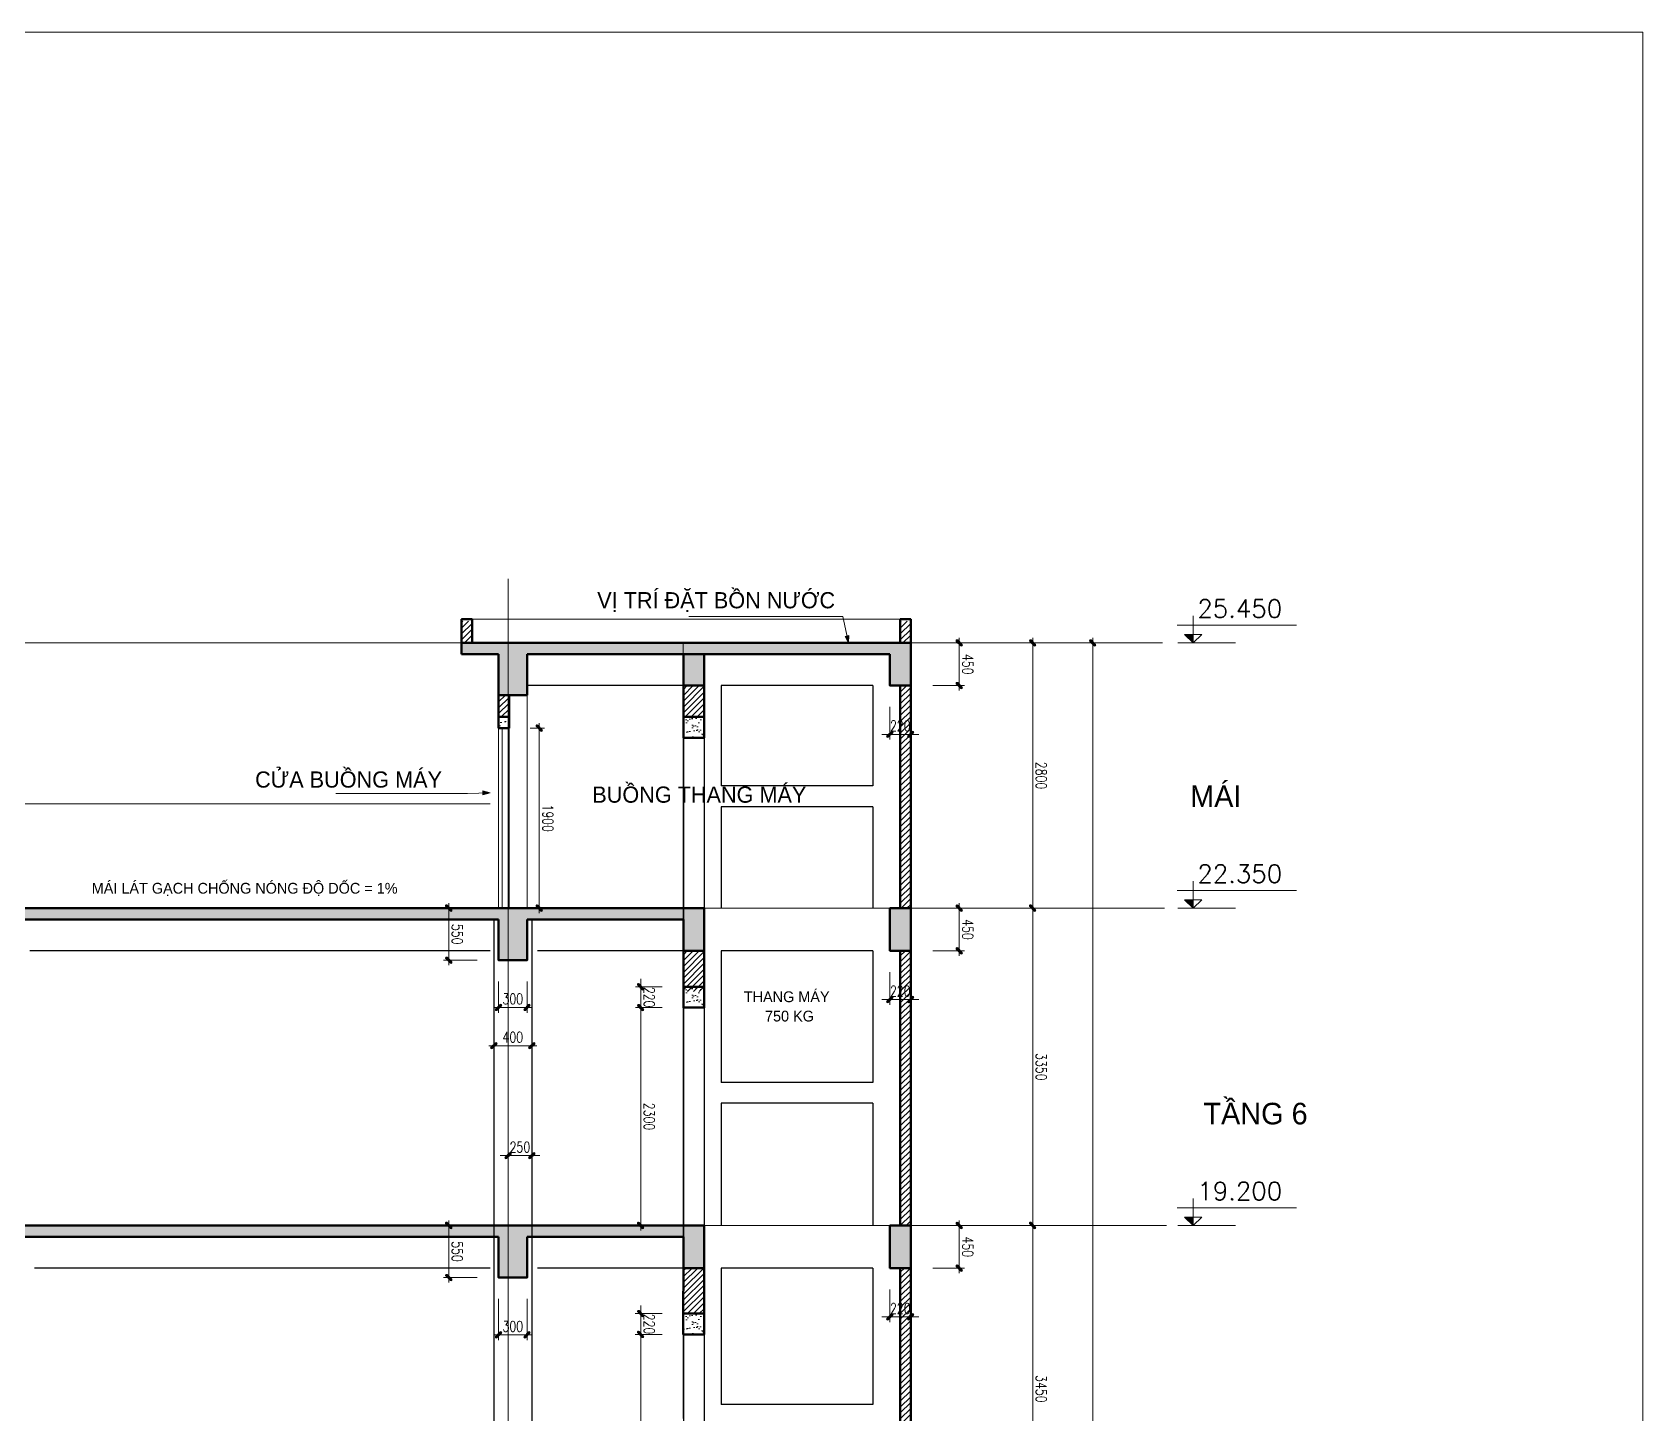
# Model space of a CAD drawing. Extents: x -165145 to 691808, y -202842 to 311040.
# Drawn here: x 599729 to 616730, y 52838 to 67424 of the extents above; entities that cross this region are included whole.
import ezdxf

# ---------------------------------------------------------------- set-up
doc = ezdxf.new("R2010")
doc.units = 0
doc.header["$LTSCALE"] = 10
doc.header["$MEASUREMENT"] = 0
for name, pattern in [('ACAD_ISO04W100', [30, 24, -3, 0, -3]), ('HIDDEN', [2.3807, 1.587, -0.7937]), ('TIM', [26.01, 10, -3, 0.01, -3, 10])]:
    doc.linetypes.add(name, pattern=pattern)
doc.layers.get('0').update_dxf_attribs({"linetype": 'CONTINUOUS'})
doc.layers.get('Defpoints').update_dxf_attribs({"color": 5, "linetype": 'CONTINUOUS'})
for name, color, linetype, lineweight in [('ARROWS', 1, 'CONTINUOUS', 0), ('DIM', 8, 'CONTINUOUS', 13), ('GE_KC_NETKHUAT', 9, 'HIDDEN', 20), ('KHUNG', 9, 'CONTINUOUS', 13), ('netchia', 2, 'CONTINUOUS', 20), ('TEXT', 4, 'CONTINUOUS', 20), ('THAY', 147, 'CONTINUOUS', 25), ('TIM TRUC', 8, 'ACAD_ISO04W100', 5), ('TRUC', 251, 'TIM', 5), ('wall', 7, 'CONTINUOUS', 50)]:
    doc.layers.add(name, color=color, linetype=linetype, lineweight=lineweight)
doc.styles.add('ROMANS', font='romans', dxfattribs={"width": 0.75, "bigfont": 'vns'})
doc.styles.add('STYLE1', font='')
doc.styles.get('STYLE1').set_extended_font_data('.VnAvantH')
doc.dimstyles.new('fit0.75', dxfattribs={"dimscale": 0.5625, "dimtxt": 200, "dimasz": 75, "dimexe": 100, "dimexo": 400, "dimgap": 0.03, "dimtad": 0, "dimdec": 0, "dimdsep": 46, "dimtxsty": 'ROMANS', "dimblk": 'alex', "dimcen": 150, "dimclrd": 8, "dimclre": 8, "dimclrt": 7, "dimaunit": 1, "dimadec": 0, "dimazin": 0, "dimtfac": 0.072, "dimtdec": 0, "dimtix": 1, "dimtmove": 2, "dimatfit": 3, "dimldrblk": 'a-01', "dimfxl": 100, "dimtvp": 0.8, "dimtolj": 1, "dimarcsym": 0})
pattern_1 = [(37.5, (-1181037.01, 315268.39), (-3.149668, 96.3411885), [0, -76, 0, -85, 0, -81.25]), (7.5, (-1181037.01, 315268.39), (88.488835, 141.107303), [0, -41, 0, -68.5, 0, -26.25]), (327.5, (-1181098.51, 315268.39), (155.707093, 0.2829527), [0, -25, 0, -90, 0, -117.5]), (317.5, (-1181098.51, 315268.39), (150.30633, 43.883778), [0, -12.5, 0, -59, 0, -67.5])]

# ---------------------------------------------------------------- blocks, each defined once
blk = doc.blocks.new('alex')
at = {"layer": 'ARROWS'}
h = blk.add_hatch(color=1, dxfattribs=at)
edge = h.paths.add_edge_path()
edge.add_line((0.4, 0.74), (-0.74, -0.4))
edge.add_ellipse((-0.57, -0.57), major_axis=(0.17, 0.17), ratio=1, start_angle=90, end_angle=270)
edge.add_line((-0.4, -0.74), (0.74, 0.4))
edge.add_ellipse((0.57, 0.57), major_axis=(0.17, 0.17), ratio=1, start_angle=270, end_angle=450)
blk.add_lwpolyline([(0.4, 0.74), (-0.74, -0.4, 1), (-0.4, -0.74), (0.74, 0.4, 1)], format="xyb", close=True, dxfattribs=at)
at = {"layer": 'netchia', "color": 2}
for p, q in [((1.27, 0), (-1.27, 0)), ((0, -1.27), (0, 1.27))]:
    blk.add_line(p, q, dxfattribs=at)
blk = doc.blocks.new('*D719')
at = {"layer": 'Defpoints', "color": 0, "ltscale": 3, "transparency": 16777216}
for p in [(1204817, -283316), (1204817, -283766), (1205322, -283766)]:
    blk.add_point(p, dxfattribs=at)
at = {"layer": 'DIM', "color": 8, "lineweight": -2, "ltscale": 3, "transparency": 16777216}
for p, q in [((1205042, -283316), (1205378, -283316)), ((1205322, -283358), (1205322, -283724)), ((1205042, -283766), (1205378, -283766))]:
    blk.add_line(p, q, dxfattribs=at)
at = {"layer": 'DIM', "color": 8, "lineweight": -2, "ltscale": 3, "transparency": 16777216, "xscale": 42.1875, "yscale": 42.1875, "zscale": 42.1875}
for p, rotation in [((1205322, -283316), 90.00043988019083), ((1205322, -283766), 270.0004398801908)]:
    blk.add_blockref('alex', p, dxfattribs=dict(at, rotation=rotation))
at = {"layer": 'DIM', "color": 7, "ltscale": 3, "transparency": 16777216, "insert": (1205412, -283541), "char_height": 112.5, "attachment_point": 5, "rotation": 270.0004, "style": 'ROMANS'}
blk.add_mtext('\\A1;450', dxfattribs=at)
blk = doc.blocks.new('a-01')
at = {"layer": 'ARROWS'}
blk.add_hatch(color=256, dxfattribs=at).paths.add_polyline_path([(-1.8, 0.49), (-1.8, -0.49), (0, 0)])
at = {"layer": 'netchia'}
blk.add_lwpolyline([(-1.8, 0.49), (-1.8, -0.49), (0, 0), (0, 0)], close=True, dxfattribs=at)
blk = doc.blocks.new('*D722')
at = {"layer": 'Defpoints', "color": 0, "ltscale": 3, "transparency": 16777216}
for p in [(1200457, -283316), (1199933, -283866), (1200459, -283866)]:
    blk.add_point(p, dxfattribs=at)
at = {"layer": 'DIM', "color": 8, "lineweight": -2, "ltscale": 3, "transparency": 16777216}
for p, q in [((1200232, -283316), (1199877, -283316)), ((1199933, -283358), (1199933, -283823)), ((1200234, -283866), (1199877, -283866))]:
    blk.add_line(p, q, dxfattribs=at)
at = {"layer": 'DIM', "color": 8, "lineweight": -2, "ltscale": 3, "transparency": 16777216, "xscale": 42.1875, "yscale": 42.1875, "zscale": 42.1875}
for p, rotation in [((1199933, -283316), 90.00043988019083), ((1199933, -283866), 270.0004398801908)]:
    blk.add_blockref('alex', p, dxfattribs=dict(at, rotation=rotation))
at = {"layer": 'DIM', "color": 7, "ltscale": 3, "transparency": 16777216, "insert": (1200023, -283591), "char_height": 112.5, "attachment_point": 5, "rotation": 270.0004, "style": 'ROMANS'}
blk.add_mtext('\\A1;550', dxfattribs=at)
blk = doc.blocks.new('*D723')
at = {"layer": 'Defpoints', "color": 0, "ltscale": 3, "transparency": 16777216}
for p in [(1204817, -279966), (1204817, -280416), (1205322, -280416)]:
    blk.add_point(p, dxfattribs=at)
at = {"layer": 'DIM', "color": 8, "lineweight": -2, "ltscale": 3, "transparency": 16777216}
for p, q in [((1205042, -279966), (1205378, -279966)), ((1205322, -280008), (1205322, -280374)), ((1205042, -280416), (1205378, -280416))]:
    blk.add_line(p, q, dxfattribs=at)
at = {"layer": 'DIM', "color": 8, "lineweight": -2, "ltscale": 3, "transparency": 16777216, "xscale": 42.1875, "yscale": 42.1875, "zscale": 42.1875}
for p, rotation in [((1205322, -279966), 90.00043988019083), ((1205322, -280416), 270.0004398801908)]:
    blk.add_blockref('alex', p, dxfattribs=dict(at, rotation=rotation))
at = {"layer": 'DIM', "color": 7, "ltscale": 3, "transparency": 16777216, "insert": (1205412, -280191), "char_height": 112.5, "attachment_point": 5, "rotation": 270.0004, "style": 'ROMANS'}
blk.add_mtext('\\A1;450', dxfattribs=at)
blk = doc.blocks.new('*D724')
at = {"layer": 'Defpoints', "color": 0, "ltscale": 3, "transparency": 16777216}
for p in [(1200457, -279966), (1199933, -280516), (1200459, -280516)]:
    blk.add_point(p, dxfattribs=at)
at = {"layer": 'DIM', "color": 8, "lineweight": -2, "ltscale": 3, "transparency": 16777216}
for p, q in [((1200232, -279966), (1199877, -279966)), ((1199933, -280008), (1199933, -280473)), ((1200234, -280516), (1199877, -280516))]:
    blk.add_line(p, q, dxfattribs=at)
at = {"layer": 'DIM', "color": 8, "lineweight": -2, "ltscale": 3, "transparency": 16777216, "xscale": 42.1875, "yscale": 42.1875, "zscale": 42.1875}
for p, rotation in [((1199933, -279966), 90.00043988019083), ((1199933, -280516), 270.0004398801908)]:
    blk.add_blockref('alex', p, dxfattribs=dict(at, rotation=rotation))
at = {"layer": 'DIM', "color": 7, "ltscale": 3, "transparency": 16777216, "insert": (1200023, -280241), "char_height": 112.5, "attachment_point": 5, "rotation": 270.0004, "style": 'ROMANS'}
blk.add_mtext('\\A1;550', dxfattribs=at)
blk = doc.blocks.new('*D701')
at = {"layer": 'Defpoints', "color": 0, "ltscale": 3, "transparency": 16777216}
for p in [(1202409, -284466), (1201959, -286766), (1202409, -286766)]:
    blk.add_point(p, dxfattribs=at)
at = {"layer": 'DIM', "color": 8, "lineweight": -2, "ltscale": 3, "transparency": 16777216}
for p, q in [((1202184, -284466), (1201902, -284466)), ((1201959, -284508), (1201959, -286724)), ((1202184, -286766), (1201903, -286766))]:
    blk.add_line(p, q, dxfattribs=at)
at = {"layer": 'DIM', "color": 8, "lineweight": -2, "ltscale": 3, "transparency": 16777216, "xscale": 42.1875, "yscale": 42.1875, "zscale": 42.1875}
for p, rotation in [((1201959, -284466), 90.00043988019083), ((1201959, -286766), 270.0004398801908)]:
    blk.add_blockref('alex', p, dxfattribs=dict(at, rotation=rotation))
at = {"layer": 'DIM', "color": 7, "ltscale": 3, "transparency": 16777216, "insert": (1202049, -285616), "char_height": 112.5, "attachment_point": 5, "rotation": 270.0004, "style": 'ROMANS'}
blk.add_mtext('\\A1;2300', dxfattribs=at)
blk = doc.blocks.new('*D702')
at = {"layer": 'Defpoints', "color": 0, "ltscale": 3, "transparency": 16777216}
for p in [(1202409, -284246), (1201959, -284466), (1202409, -284466)]:
    blk.add_point(p, dxfattribs=at)
at = {"layer": 'DIM', "color": 8, "lineweight": -2, "ltscale": 3, "transparency": 16777216}
for p, q in [((1202184, -284246), (1201902, -284246)), ((1201959, -284204), (1201959, -284162)), ((1201959, -284246), (1201959, -284466)), ((1202184, -284466), (1201902, -284466)), ((1201959, -284508), (1201959, -284551))]:
    blk.add_line(p, q, dxfattribs=at)
at = {"layer": 'DIM', "color": 8, "lineweight": -2, "ltscale": 3, "transparency": 16777216, "xscale": 42.1875, "yscale": 42.1875, "zscale": 42.1875}
for p, rotation in [((1201959, -284246), 270.0004398801908), ((1201959, -284466), 90.00043988019083)]:
    blk.add_blockref('alex', p, dxfattribs=dict(at, rotation=rotation))
at = {"layer": 'DIM', "color": 7, "ltscale": 3, "transparency": 16777216, "insert": (1202049, -284356), "char_height": 112.5, "attachment_point": 5, "rotation": 270.0004, "style": 'ROMANS'}
blk.add_mtext('\\A1;220', dxfattribs=at)
blk = doc.blocks.new('*D703')
at = {"layer": 'Defpoints', "color": 0, "ltscale": 3, "transparency": 16777216}
for p in [(1202409, -281016), (1201959, -283316), (1202409, -283316)]:
    blk.add_point(p, dxfattribs=at)
at = {"layer": 'DIM', "color": 8, "lineweight": -2, "ltscale": 3, "transparency": 16777216}
for p, q in [((1202184, -281016), (1201903, -281016)), ((1201959, -281058), (1201959, -283274)), ((1202184, -283316), (1201903, -283316))]:
    blk.add_line(p, q, dxfattribs=at)
at = {"layer": 'DIM', "color": 8, "lineweight": -2, "ltscale": 3, "transparency": 16777216, "xscale": 42.1875, "yscale": 42.1875, "zscale": 42.1875}
for p, rotation in [((1201959, -281016), 90.00043988019083), ((1201959, -283316), 270.0004398801908)]:
    blk.add_blockref('alex', p, dxfattribs=dict(at, rotation=rotation))
at = {"layer": 'DIM', "color": 7, "ltscale": 3, "transparency": 16777216, "insert": (1202049, -282166), "char_height": 112.5, "attachment_point": 5, "rotation": 270.0004, "style": 'ROMANS'}
blk.add_mtext('\\A1;2300', dxfattribs=at)
blk = doc.blocks.new('*D704')
at = {"layer": 'Defpoints', "color": 0, "ltscale": 3, "transparency": 16777216}
for p in [(1202409, -280796), (1201959, -281016), (1202409, -281016)]:
    blk.add_point(p, dxfattribs=at)
at = {"layer": 'DIM', "color": 8, "lineweight": -2, "ltscale": 3, "transparency": 16777216}
for p, q in [((1202184, -280796), (1201903, -280796)), ((1201959, -280754), (1201959, -280712)), ((1201959, -280796), (1201959, -281016)), ((1202184, -281016), (1201903, -281016)), ((1201959, -281058), (1201959, -281101))]:
    blk.add_line(p, q, dxfattribs=at)
at = {"layer": 'DIM', "color": 8, "lineweight": -2, "ltscale": 3, "transparency": 16777216, "xscale": 42.1875, "yscale": 42.1875, "zscale": 42.1875}
for p, rotation in [((1201959, -280796), 270.0004398801908), ((1201959, -281016), 90.00043988019083)]:
    blk.add_blockref('alex', p, dxfattribs=dict(at, rotation=rotation))
at = {"layer": 'DIM', "color": 7, "ltscale": 3, "transparency": 16777216, "insert": (1202049, -280906), "char_height": 112.5, "attachment_point": 5, "rotation": 270.0004, "style": 'ROMANS'}
blk.add_mtext('\\A1;220', dxfattribs=at)
blk = doc.blocks.new('*D706')
at = {"layer": 'Defpoints', "color": 0, "ltscale": 3, "transparency": 16777216}
for p in [(1204817, -277166), (1204817, -277616), (1205322, -277616)]:
    blk.add_point(p, dxfattribs=at)
at = {"layer": 'DIM', "color": 8, "lineweight": -2, "ltscale": 3, "transparency": 16777216}
for p, q in [((1205042, -277166), (1205378, -277166)), ((1205322, -277208), (1205322, -277574)), ((1205042, -277616), (1205378, -277616))]:
    blk.add_line(p, q, dxfattribs=at)
at = {"layer": 'DIM', "color": 8, "lineweight": -2, "ltscale": 3, "transparency": 16777216, "xscale": 42.1875, "yscale": 42.1875, "zscale": 42.1875}
for p, rotation in [((1205322, -277166), 90.00043988019083), ((1205322, -277616), 270.0004398801908)]:
    blk.add_blockref('alex', p, dxfattribs=dict(at, rotation=rotation))
at = {"layer": 'DIM', "color": 7, "ltscale": 3, "transparency": 16777216, "insert": (1205412, -277391), "char_height": 112.5, "attachment_point": 5, "rotation": 270.0004, "style": 'ROMANS'}
blk.add_mtext('\\A1;450', dxfattribs=at)
blk = doc.blocks.new('*D741')
at = {"layer": 'Defpoints', "color": 0, "ltscale": 3, "transparency": 16777216}
for p in [(1204817, -283316), (1206097, -283316), (1204817, -286766)]:
    blk.add_point(p, dxfattribs=at)
at = {"layer": 'DIM', "color": 8, "lineweight": -2, "ltscale": 3, "transparency": 16777216}
for p, q in [((1205042, -283316), (1206153, -283316)), ((1206097, -286724), (1206097, -283358)), ((1205042, -286766), (1206153, -286766))]:
    blk.add_line(p, q, dxfattribs=at)
at = {"layer": 'DIM', "color": 8, "lineweight": -2, "ltscale": 3, "transparency": 16777216, "xscale": 42.1875, "yscale": 42.1875, "zscale": 42.1875}
for p, rotation in [((1206097, -283316), 90.00043988019083), ((1206097, -286766), 270.0004398801908)]:
    blk.add_blockref('alex', p, dxfattribs=dict(at, rotation=rotation))
at = {"layer": 'DIM', "color": 7, "ltscale": 3, "transparency": 16777216, "insert": (1206187, -285041), "char_height": 112.5, "attachment_point": 5, "rotation": 270.0004, "style": 'ROMANS'}
blk.add_mtext('\\A1;3450', dxfattribs=at)
blk = doc.blocks.new('*D742')
at = {"layer": 'Defpoints', "color": 0, "ltscale": 3, "transparency": 16777216}
for p in [(1204817, -279966), (1206097, -279966), (1204817, -283316)]:
    blk.add_point(p, dxfattribs=at)
at = {"layer": 'DIM', "color": 8, "lineweight": -2, "ltscale": 3, "transparency": 16777216}
for p, q in [((1205042, -279966), (1206153, -279966)), ((1206097, -283274), (1206097, -280008)), ((1205042, -283316), (1206153, -283316))]:
    blk.add_line(p, q, dxfattribs=at)
at = {"layer": 'DIM', "color": 8, "lineweight": -2, "ltscale": 3, "transparency": 16777216, "xscale": 42.1875, "yscale": 42.1875, "zscale": 42.1875}
for p, rotation in [((1206097, -279966), 90.00043988019083), ((1206097, -283316), 270.0004398801908)]:
    blk.add_blockref('alex', p, dxfattribs=dict(at, rotation=rotation))
at = {"layer": 'DIM', "color": 7, "ltscale": 3, "transparency": 16777216, "insert": (1206187, -281641), "char_height": 112.5, "attachment_point": 5, "rotation": 270.0004, "style": 'ROMANS'}
blk.add_mtext('\\A1;3350', dxfattribs=at)
blk = doc.blocks.new('*D743')
at = {"layer": 'Defpoints', "color": 0, "ltscale": 3, "transparency": 16777216}
for p in [(1204817, -277166), (1206097, -277166), (1204817, -279966)]:
    blk.add_point(p, dxfattribs=at)
at = {"layer": 'DIM', "color": 8, "lineweight": -2, "ltscale": 3, "transparency": 16777216}
for p, q in [((1205042, -277166), (1206153, -277166)), ((1206097, -279924), (1206097, -277208)), ((1205042, -279966), (1206153, -279966))]:
    blk.add_line(p, q, dxfattribs=at)
at = {"layer": 'DIM', "color": 8, "lineweight": -2, "ltscale": 3, "transparency": 16777216, "xscale": 42.1875, "yscale": 42.1875, "zscale": 42.1875}
for p, rotation in [((1206097, -277166), 90.00043988019083), ((1206097, -279966), 270.0004398801908)]:
    blk.add_blockref('alex', p, dxfattribs=dict(at, rotation=rotation))
at = {"layer": 'DIM', "color": 7, "ltscale": 3, "transparency": 16777216, "insert": (1206187, -278566), "char_height": 112.5, "attachment_point": 5, "rotation": 270.0004, "style": 'ROMANS'}
blk.add_mtext('\\A1;2800', dxfattribs=at)
blk = doc.blocks.new('*D748')
at = {"layer": 'Defpoints', "color": 0, "ltscale": 3, "transparency": 16777216}
for p in [(1200569, -278066), (1200889, -278066), (1200569, -279966)]:
    blk.add_point(p, dxfattribs=at)
at = {"layer": 'DIM', "color": 8, "lineweight": -2, "ltscale": 3, "transparency": 16777216}
for p, q in [((1200794, -278066), (1200945, -278066)), ((1200889, -279923), (1200889, -278108)), ((1200794, -279966), (1200945, -279966))]:
    blk.add_line(p, q, dxfattribs=at)
at = {"layer": 'DIM', "color": 8, "lineweight": -2, "ltscale": 3, "transparency": 16777216, "xscale": 42.1875, "yscale": 42.1875, "zscale": 42.1875}
for p, rotation in [((1200889, -278066), 90.00043988019083), ((1200889, -279966), 270.0004398801908)]:
    blk.add_blockref('alex', p, dxfattribs=dict(at, rotation=rotation))
at = {"layer": 'DIM', "color": 7, "ltscale": 3, "transparency": 16777216, "insert": (1200979, -279016), "char_height": 112.5, "attachment_point": 5, "rotation": 270.0004, "style": 'ROMANS'}
blk.add_mtext('\\A1;1900', dxfattribs=at)
blk = doc.blocks.new('cot0.000')
at = {"linetype": 'ByBlock', "ltscale": 0.5}
blk.add_hatch(color=7, dxfattribs=at).paths.add_polyline_path([(0, 65), (-67, 65), (0, 0)])
at = {"color": 7, "linetype": 'ByBlock', "ltscale": 0.5}
for p, q in [((-124, 138), (807, 138)), ((0, 212), (0, 0)), ((-121, 0), (332, 0)), ((0, 0), (-67, 65)), ((-67, 65), (67, 65)), ((0, 0), (67, 65))]:
    blk.add_line(p, q, dxfattribs=at)
at = {"color": 7, "linetype": 'ByBlock', "ltscale": 0.5, "style": 'ROMANS'}
blk.add_attdef('%%P0.000', (33, 199), '', height=141, dxfattribs=at)
blk = doc.blocks.new('*D729')
at = {"layer": 'Defpoints', "color": 0, "transparency": 16777216}
for p in [(1204809, -277166), (1204939, -302216), (1206730, -302216)]:
    blk.add_point(p, dxfattribs=at)
at = {"layer": 'DIM', "color": 8, "lineweight": -2, "transparency": 16777216}
for p, q in [((1205034, -277166), (1206786, -277166)), ((1206730, -277208), (1206730, -302174)), ((1205164, -302216), (1206786, -302216))]:
    blk.add_line(p, q, dxfattribs=at)
at = {"layer": 'DIM', "color": 8, "lineweight": -2, "transparency": 16777216, "xscale": 42.1875, "yscale": 42.1875, "zscale": 42.1875}
for p, rotation in [((1206730, -277166), 90), ((1206730, -302216), 270)]:
    blk.add_blockref('alex', p, dxfattribs=dict(at, rotation=rotation))
at = {"layer": 'DIM', "color": 7, "transparency": 16777216, "insert": (1206640, -289691), "char_height": 112.5, "attachment_point": 5, "rotation": 90, "style": 'ROMANS'}
blk.add_mtext('\\A1;25050', dxfattribs=at)
blk = doc.blocks.new('*D767')
at = {"layer": 'Defpoints', "color": 0, "transparency": 16777216}
for p in [(1200459, -280516), (1200759, -280516), (1200459, -281014)]:
    blk.add_point(p, dxfattribs=at)
at = {"layer": 'DIM', "color": 8, "lineweight": -2, "transparency": 16777216}
for p, q in [((1200459, -280741), (1200459, -281071)), ((1200759, -280741), (1200759, -281071)), ((1200717, -281014), (1200501, -281014))]:
    blk.add_line(p, q, dxfattribs=at)
at = {"layer": 'DIM', "color": 8, "lineweight": -2, "transparency": 16777216, "xscale": 42.1875, "yscale": 42.1875, "zscale": 42.1875, "rotation": 180}
blk.add_blockref('alex', (1200459, -281014), dxfattribs=at)
at = {"layer": 'DIM', "color": 8, "lineweight": -2, "transparency": 16777216, "xscale": 42.1875, "yscale": 42.1875, "zscale": 42.1875}
blk.add_blockref('alex', (1200759, -281014), dxfattribs=at)
at = {"layer": 'DIM', "color": 7, "transparency": 16777216, "insert": (1200609, -280924), "char_height": 112.5, "attachment_point": 5, "style": 'ROMANS'}
blk.add_mtext('\\A1;300', dxfattribs=at)
blk = doc.blocks.new('*D784')
at = {"layer": 'Defpoints', "color": 0, "transparency": 16777216}
for p in [(1200459, -283866), (1200759, -283866), (1200459, -284471)]:
    blk.add_point(p, dxfattribs=at)
at = {"layer": 'DIM', "color": 8, "lineweight": -2, "transparency": 16777216}
for p, q in [((1200459, -284091), (1200459, -284527)), ((1200759, -284091), (1200759, -284527)), ((1200717, -284471), (1200501, -284471))]:
    blk.add_line(p, q, dxfattribs=at)
at = {"layer": 'DIM', "color": 8, "lineweight": -2, "transparency": 16777216, "xscale": 42.1875, "yscale": 42.1875, "zscale": 42.1875, "rotation": 180}
blk.add_blockref('alex', (1200459, -284471), dxfattribs=at)
at = {"layer": 'DIM', "color": 8, "lineweight": -2, "transparency": 16777216, "xscale": 42.1875, "yscale": 42.1875, "zscale": 42.1875}
blk.add_blockref('alex', (1200759, -284471), dxfattribs=at)
at = {"layer": 'DIM', "color": 7, "transparency": 16777216, "insert": (1200609, -284381), "char_height": 112.5, "attachment_point": 5, "style": 'ROMANS'}
blk.add_mtext('\\A1;300', dxfattribs=at)
blk = doc.blocks.new('*D787')
at = {"layer": 'Defpoints', "color": 0, "transparency": 16777216}
for p in [(1204589, -283766), (1204809, -283766), (1204589, -284281)]:
    blk.add_point(p, dxfattribs=at)
at = {"layer": 'DIM', "color": 8, "lineweight": -2, "transparency": 16777216}
for p, q in [((1204589, -283991), (1204589, -284337)), ((1204809, -283991), (1204809, -284337)), ((1204547, -284281), (1204505, -284281)), ((1204809, -284281), (1204589, -284281)), ((1204851, -284281), (1204894, -284281))]:
    blk.add_line(p, q, dxfattribs=at)
at = {"layer": 'DIM', "color": 8, "lineweight": -2, "transparency": 16777216, "xscale": 42.1875, "yscale": 42.1875, "zscale": 42.1875}
blk.add_blockref('alex', (1204589, -284281), dxfattribs=at)
at = {"layer": 'DIM', "color": 8, "lineweight": -2, "transparency": 16777216, "xscale": 42.1875, "yscale": 42.1875, "zscale": 42.1875, "rotation": 180}
blk.add_blockref('alex', (1204809, -284281), dxfattribs=at)
at = {"layer": 'DIM', "color": 7, "transparency": 16777216, "insert": (1204699, -284191), "char_height": 112.5, "attachment_point": 5, "style": 'ROMANS'}
blk.add_mtext('\\A1;220', dxfattribs=at)
blk = doc.blocks.new('*D788')
at = {"layer": 'Defpoints', "color": 0, "transparency": 16777216}
for p in [(1204589, -280416), (1204809, -280416), (1204589, -280931)]:
    blk.add_point(p, dxfattribs=at)
at = {"layer": 'DIM', "color": 8, "lineweight": -2, "transparency": 16777216}
for p, q in [((1204589, -280641), (1204589, -280987)), ((1204809, -280641), (1204809, -280987)), ((1204547, -280931), (1204505, -280931)), ((1204809, -280931), (1204589, -280931)), ((1204851, -280931), (1204894, -280931))]:
    blk.add_line(p, q, dxfattribs=at)
at = {"layer": 'DIM', "color": 8, "lineweight": -2, "transparency": 16777216, "xscale": 42.1875, "yscale": 42.1875, "zscale": 42.1875}
blk.add_blockref('alex', (1204589, -280931), dxfattribs=at)
at = {"layer": 'DIM', "color": 8, "lineweight": -2, "transparency": 16777216, "xscale": 42.1875, "yscale": 42.1875, "zscale": 42.1875, "rotation": 180}
blk.add_blockref('alex', (1204809, -280931), dxfattribs=at)
at = {"layer": 'DIM', "color": 7, "transparency": 16777216, "insert": (1204699, -280841), "char_height": 112.5, "attachment_point": 5, "style": 'ROMANS'}
blk.add_mtext('\\A1;220', dxfattribs=at)
blk = doc.blocks.new('*D789')
at = {"layer": 'Defpoints', "color": 0, "transparency": 16777216}
for p in [(1204589, -277616), (1204809, -277616), (1204589, -278131)]:
    blk.add_point(p, dxfattribs=at)
at = {"layer": 'DIM', "color": 8, "lineweight": -2, "transparency": 16777216}
for p, q in [((1204589, -277841), (1204589, -278187)), ((1204809, -277841), (1204809, -278187)), ((1204547, -278131), (1204505, -278131)), ((1204809, -278131), (1204589, -278131)), ((1204851, -278131), (1204894, -278131))]:
    blk.add_line(p, q, dxfattribs=at)
at = {"layer": 'DIM', "color": 8, "lineweight": -2, "transparency": 16777216, "xscale": 42.1875, "yscale": 42.1875, "zscale": 42.1875}
blk.add_blockref('alex', (1204589, -278131), dxfattribs=at)
at = {"layer": 'DIM', "color": 8, "lineweight": -2, "transparency": 16777216, "xscale": 42.1875, "yscale": 42.1875, "zscale": 42.1875, "rotation": 180}
blk.add_blockref('alex', (1204809, -278131), dxfattribs=at)
at = {"layer": 'DIM', "color": 7, "transparency": 16777216, "insert": (1204699, -278041), "char_height": 112.5, "attachment_point": 5, "style": 'ROMANS'}
blk.add_mtext('\\A1;220', dxfattribs=at)
blk = doc.blocks.new('*D796')
at = {"layer": 'Defpoints', "color": 0, "transparency": 16777216}
for p in [(1200409, -280952), (1200809, -280952), (1200409, -281418)]:
    blk.add_point(p, dxfattribs=at)
at = {"layer": 'DIM', "color": 8, "lineweight": -2, "transparency": 16777216}
for p, q in [((1200409, -281177), (1200409, -281474)), ((1200809, -281177), (1200809, -281474)), ((1200767, -281418), (1200451, -281418))]:
    blk.add_line(p, q, dxfattribs=at)
at = {"layer": 'DIM', "color": 8, "lineweight": -2, "transparency": 16777216, "xscale": 42.1875, "yscale": 42.1875, "zscale": 42.1875, "rotation": 180}
blk.add_blockref('alex', (1200409, -281418), dxfattribs=at)
at = {"layer": 'DIM', "color": 8, "lineweight": -2, "transparency": 16777216, "xscale": 42.1875, "yscale": 42.1875, "zscale": 42.1875}
blk.add_blockref('alex', (1200809, -281418), dxfattribs=at)
at = {"layer": 'DIM', "color": 7, "transparency": 16777216, "insert": (1200609, -281328), "char_height": 112.5, "attachment_point": 5, "style": 'ROMANS'}
blk.add_mtext('\\A1;400', dxfattribs=at)
blk = doc.blocks.new('*D803')
at = {"layer": 'Defpoints', "color": 0, "transparency": 16777216}
for p in [(1200559, -282389), (1200809, -282389), (1200809, -282579)]:
    blk.add_point(p, dxfattribs=at)
at = {"layer": 'DIM', "color": 8, "lineweight": -2, "transparency": 16777216}
for p, q in [((1200517, -282579), (1200475, -282579)), ((1200559, -282579), (1200809, -282579)), ((1200559, -282614), (1200559, -282636)), ((1200809, -282614), (1200809, -282636)), ((1200851, -282579), (1200894, -282579))]:
    blk.add_line(p, q, dxfattribs=at)
at = {"layer": 'DIM', "color": 8, "lineweight": -2, "transparency": 16777216, "xscale": 42.1875, "yscale": 42.1875, "zscale": 42.1875}
blk.add_blockref('alex', (1200559, -282579), dxfattribs=at)
at = {"layer": 'DIM', "color": 8, "lineweight": -2, "transparency": 16777216, "xscale": 42.1875, "yscale": 42.1875, "zscale": 42.1875, "rotation": 180}
blk.add_blockref('alex', (1200809, -282579), dxfattribs=at)
at = {"layer": 'DIM', "color": 7, "transparency": 16777216, "insert": (1200684, -282489), "char_height": 112.5, "attachment_point": 5, "style": 'ROMANS'}
blk.add_mtext('\\A1;250', dxfattribs=at)
blk = doc.blocks.new('A$C3ded5db0')
at = {"layer": 'DIM', "ltscale": 3}
h = blk.add_hatch(dxfattribs=at)
h.set_pattern_fill('ANSI31', color=256, scale=350, style=0)
h.set_pattern_definition([(45, (-775079.4, 287118.72), (-30.9359217, 30.9359217), [])])
h.paths.add_polyline_path([(19032.2, 38102.7), (19142.2, 38102.7), (19142.2, 38332.7), (19032.2, 38332.7), (19032.2, 38002.7), (19032.2, 38002.7)])
h = blk.add_hatch(dxfattribs=at)
h.set_pattern_fill('ANSI31', color=256, scale=350, style=0)
h.set_pattern_definition([(45, (-770449.4, 287118.15), (-30.9359217, 30.9359217), [])])
h.paths.add_polyline_path([(23662.2, 38102.2), (23772.2, 38102.2), (23772.2, 38332.2), (23662.2, 38332.2), (23662.2, 38002.2), (23662.2, 38002.2)])
at = {"layer": 'DIM'}
h = blk.add_hatch(dxfattribs=at)
h.set_pattern_fill('AR-SAND', color=256, scale=50, style=0)
h.set_pattern_definition(pattern_1)
h.paths.add_polyline_path([(19722.2, 37982.7), (19732.2, 37982.7), (23552.2, 37982.2), (23552.2, 37652.2), (23772.2, 37652.2), (23772.2, 38102.2), (23662.2, 38102.2), (19032.2, 38102.1), (19032.2, 37982.7), (19422.2, 37982.7), (19422.2, 37552.7), (19722.2, 37552.7)])
h.paths.add_polyline_path([(21592.2, 37982.4), (21372.2, 37982.5), (21372.2, 37652.2), (21592.2, 37652.1)], flags=17)
at = {"layer": 'DIM', "ltscale": 3}
h = blk.add_hatch(dxfattribs=at)
h.set_pattern_fill('ANSI31', color=256, scale=350, style=0)
h.set_pattern_definition([(45, (-781815.81, 286488.12), (-30.9359217, 30.9359217), [])])
h.paths.add_polyline_path([(21372.2, 37322.1), (21592.2, 37322.1), (21592.2, 37652.1), (21372.2, 37652.1)])
at = {"layer": 'DIM'}
h = blk.add_hatch(dxfattribs=at)
h.set_pattern_fill('ANSI31', color=256, scale=350, style=0)
h.set_pattern_definition([(45, (-1182612.623, 159693.5), (-30.9359217, 30.9359217), [])])
h.paths.add_polyline_path([(23772.3, 17702.2), (23662.3, 17702.2), (23662.4, 14652.2), (23772.4, 14652.2)])
h.paths.add_polyline_path([(23772.3, 21152.2), (23662.3, 21152.2), (23662.3, 18152.2), (23772.3, 18152.2)])
h.paths.add_polyline_path([(23772.3, 24602.2), (23662.3, 24602.2), (23662.3, 21602.2), (23772.3, 21602.2)])
h.paths.add_polyline_path([(23772.3, 28052.2), (23662.3, 28052.2), (23662.3, 25052.2), (23772.3, 25052.2)])
h.paths.add_polyline_path([(23772.2, 31502.2), (23662.2, 31502.2), (23662.3, 28502.2), (23772.3, 28502.2)])
h.paths.add_polyline_path([(23662.2, 34852.2), (23662.2, 31952.2), (23772.2, 31952.2), (23772.2, 34852.2)])
h.paths.add_polyline_path([(23772.2, 37652.2), (23662.2, 37652.2), (23662.2, 35302.2), (23772.2, 35302.2)])
at = {"layer": 'DIM', "ltscale": 3}
h = blk.add_hatch(dxfattribs=at)
h.set_pattern_fill('ANSI31', color=256, scale=350, style=0)
h.set_pattern_definition([(45, (-774689.393, 286338.724), (-30.9359217, 30.9359217), [])])
h.paths.add_polyline_path([(19422.2, 37322.7), (19532.2, 37322.7), (19532.2, 37552.7), (19422.2, 37552.7), (19422.2, 37222.7), (19422.2, 37222.7)])
h = blk.add_hatch(dxfattribs=at)
h.set_pattern_fill('AR-SAND', color=256, scale=50, style=0)
h.set_pattern_definition([(37.5, (-839476.62, 266538.72), (-3.149668, 96.3411885), [0, -76, 0, -85, 0, -81.25]), (7.5, (-839476.62, 266538.72), (88.488835, 141.107303), [0, -41, 0, -68.5, 0, -26.25]), (327.5, (-839538.12, 266538.72), (155.707093, 0.282953), [0, -25, 0, -90, 0, -117.5]), (317.5, (-839538.12, 266538.72), (150.30633, 43.883778), [0, -12.5, 0, -59, 0, -67.5])])
h.paths.add_polyline_path([(19422.2, 37322.7), (19532.2, 37322.7), (19532.2, 37202.7), (19422.2, 37202.7)])
h = blk.add_hatch(dxfattribs=at)
h.set_pattern_fill('AR-SAND', color=256, scale=50, style=0)
h.set_pattern_definition([(37.5, (-781815.81, 286588.12), (-3.149668, 96.3411885), [0, -76, 0, -85, 0, -81.25]), (7.5, (-781815.81, 286588.12), (88.488835, 141.107303), [0, -41, 0, -68.5, 0, -26.25]), (327.5, (-781877.31, 286588.12), (155.707093, 0.282953), [0, -25, 0, -90, 0, -117.5]), (317.5, (-781877.31, 286588.12), (150.30633, 43.883778), [0, -12.5, 0, -59, 0, -67.5])])
h.paths.add_polyline_path([(21372.2, 37322.1), (21592.2, 37322.1), (21592.2, 37102.1), (21372.2, 37102.1)])
at = {"layer": 'DIM'}
h = blk.add_hatch(dxfattribs=at)
h.set_pattern_fill('AR-SAND', color=256, scale=50, style=0)
h.set_pattern_definition(pattern_1)
h.paths.add_polyline_path([(14422.2, 35182.1), (14422.2, 35302.1), (12372.2, 35302.1), (12372.2, 34872.1), (11872.2, 34872.1), (11872.2, 35151.7), (11867.1, 35152.1), (11724.6, 35152.1), (11722.2, 35125.5), (11722.2, 34752.1), (11872.2, 34752.1), (12522.2, 34752.1), (12522.2, 35182.1), (14022.2, 35182.1), (14022.2, 34752.1), (14422.2, 34752.1)])
h.paths.add_polyline_path([(19722.2, 35182.7), (21372.2, 35182.1), (21372.2, 35302.1), (14422.2, 35302.1), (14422.2, 35182.1), (19422.2, 35182.7), (19422.2, 34752.7), (19722.2, 34752.7)])
h.paths.add_polyline_path([(21592.2, 35302.1), (21372.2, 35302.1), (21372.2, 35182.1), (21372.2, 35182.1), (21372.2, 34852.2), (21592.2, 34852.1)])
h.paths.add_polyline_path([(23772.2, 35302.2), (23552.2, 35302.2), (23552.2, 34852.2), (23772.2, 34852.2)])
at = {"layer": 'DIM', "ltscale": 3}
h = blk.add_hatch(dxfattribs=at)
h.set_pattern_fill('ANSI31', color=256, scale=350, style=0)
h.set_pattern_definition([(45, (-781815.81, 283688.12), (-30.9359217, 30.9359217), [])])
h.paths.add_polyline_path([(21372.2, 34852.1), (21592.2, 34852.1), (21592.2, 34422.1), (21372.2, 34422.1)])
h = blk.add_hatch(dxfattribs=at)
h.set_pattern_fill('AR-SAND', color=256, scale=50, style=0)
h.set_pattern_definition([(37.5, (-781815.81, 283738.12), (-3.149668, 96.3411885), [0, -76, 0, -85, 0, -81.25]), (7.5, (-781815.81, 283738.12), (88.488835, 141.107303), [0, -41, 0, -68.5, 0, -26.25]), (327.5, (-781877.31, 283738.12), (155.707093, 0.282953), [0, -25, 0, -90, 0, -117.5]), (317.5, (-781877.31, 283738.12), (150.30633, 43.883778), [0, -12.5, 0, -59, 0, -67.5])])
h.paths.add_polyline_path([(21372.2, 34472.1), (21592.2, 34472.1), (21592.2, 34252.1), (21372.2, 34252.1)])
at = {"layer": 'DIM'}
h = blk.add_hatch(dxfattribs=at)
h.set_pattern_fill('AR-SAND', color=256, scale=50, style=0)
h.set_pattern_definition([(37.5, (-1181037.09, 325618.39), (-3.149668, 96.3411885), [0, -76, 0, -85, 0, -81.25]), (7.5, (-1181037.09, 325618.39), (88.488835, 141.107303), [0, -41, 0, -68.5, 0, -26.25]), (327.5, (-1181098.59, 325618.39), (155.707093, 0.2829527), [0, -25, 0, -90, 0, -117.5]), (317.5, (-1181098.59, 325618.39), (150.30633, 43.883778), [0, -12.5, 0, -59, 0, -67.5])])
h.paths.add_polyline_path([(9322.2, 31832), (9422.2, 31832), (9422.2, 31952), (6972.3, 31952), (6972.3, 31502), (7122.3, 31502), (7122.3, 31832), (8922.2, 31832), (8922.2, 31402), (9322.2, 31402)])
h.paths.add_polyline_path([(13972.2, 31952.1), (9422.2, 31952), (9422.2, 31832), (13972.2, 31832.1)])
h.paths.add_polyline_path([(21592.2, 31952.1), (14472.2, 31952.1), (14472.2, 31832.1), (19422.2, 31832.7), (19422.2, 31402.7), (19722.2, 31402.7), (19722.2, 31832.7), (21372.2, 31832.1), (21372.2, 31502.2), (21592.2, 31502.1)])
h.paths.add_polyline_path([(14472.2, 31952.1), (13972.2, 31952.1), (13972.2, 31832.1), (14022.2, 31832.1), (14022.2, 31402.1), (14422.2, 31402.1), (14422.2, 31832.1), (14472.2, 31832.1)])
h.paths.add_polyline_path([(23772.2, 31832.2), (23772.2, 31952.2), (23662.2, 31952.2), (23552.2, 31952.2), (23552.2, 31502.2), (23772.2, 31502.2)])
at = {"layer": 'DIM', "ltscale": 3}
h = blk.add_hatch(dxfattribs=at)
h.set_pattern_fill('ANSI31', color=256, scale=350, style=0)
h.set_pattern_definition([(45, (-781815.91, 280288.12), (-30.9359217, 30.9359217), [])])
h.paths.add_polyline_path([(21372.1, 31502.1), (21592.1, 31502.1), (21592.1, 31022.1), (21372.1, 31022.1)])
h = blk.add_hatch(dxfattribs=at)
h.set_pattern_fill('AR-SAND', color=256, scale=50, style=0)
h.set_pattern_definition([(37.5, (-781815.91, 280288.12), (-3.149668, 96.3411885), [0, -76, 0, -85, 0, -81.25]), (7.5, (-781815.91, 280288.12), (88.488835, 141.107303), [0, -41, 0, -68.5, 0, -26.25]), (327.5, (-781877.41, 280288.12), (155.707093, 0.282953), [0, -25, 0, -90, 0, -117.5]), (317.5, (-781877.41, 280288.12), (150.30633, 43.883778), [0, -12.5, 0, -59, 0, -67.5])])
h.paths.add_polyline_path([(21372.1, 31022.1), (21592.1, 31022.1), (21592.1, 30802.1), (21372.1, 30802.1)])
at = {"layer": 'DIM'}
blk.add_line((19142.2, 38352.7), (23662.2, 38352.1), dxfattribs=at)
at = {"layer": 'DIM', "ltscale": 3}
for p, q in [((19722.2, 37552.7), (19722.2, 35302.7)), ((19458.6, 37202.7), (19458.6, 35302.7))]:
    blk.add_line(p, q, dxfattribs=at)
for points in [[(19532.2, 35302.7), (19532.2, 37552.7), (19422.2, 37552.7), (19422.2, 35302.7)], [(12372.2, 35302.1), (12372.2, 36402.1), (19332.2, 36402.7)]]:
    blk.add_lwpolyline(points, dxfattribs=at)
at = {"layer": 'KHUNG', "color": 7}
blk.add_lwpolyline([(0, 44550), (0, 0), (31500, 0), (31500, 44550)], close=True, dxfattribs=at)
at = {"layer": 'THAY', "ltscale": 0.05}
for p, q in [((21372.2, 37982.1), (21372.3, 25002.1)), ((21592.2, 37982.1), (21592.3, 25002.1)), ((21592.2, 37652.1), (19722.2, 37652.7)), ((23372.2, 37652.2), (21772.2, 37652.1)), ((21772.2, 37652.1), (21772.2, 36592.1)), ((23372.2, 37652.2), (23372.2, 36592.2)), ((23772.2, 37652.2), (23552.2, 37652.2)), ((23372.2, 36592.2), (21772.2, 36592.1)), ((23372.2, 36372.2), (21772.2, 36372.1)), ((21772.2, 36372.1), (21772.2, 35302.1)), ((23372.2, 36372.2), (23372.2, 35302.2)), ((21372.2, 35302.1), (21372.3, 21602.1)), ((21592.2, 35302.1), (21592.3, 21602.1)), ((23772.2, 35302.2), (23772.3, 21602.2)), ((19372.1, 35182.1), (19372.2, 25052.5)), ((19772.1, 35182.1), (19772.2, 25052.5)), ((19332.2, 34852.7), (14472.2, 34852.1)), ((21592.2, 34852.1), (19832.2, 34852.7)), ((23372.2, 34852.2), (21772.2, 34852.1)), ((21772.2, 34852.1), (21772.2, 33462.1)), ((23372.2, 34852.2), (23372.2, 33462.2)), ((23772.2, 34852.2), (23552.2, 34852.2)), ((23372.2, 33462.2), (21772.2, 33462.1)), ((23372.2, 33242.2), (21772.2, 33242.1)), ((21772.2, 33242.1), (21772.2, 31952.1)), ((23372.2, 33242.2), (23372.2, 31952.2)), ((19332.2, 31502.7), (14522.2, 31502.1)), ((21592.2, 31502.1), (19832.2, 31502.7)), ((23372.2, 31502.2), (21772.2, 31502.1)), ((21772.2, 31502.1), (21772.2, 30062.1)), ((23372.2, 31502.2), (23372.2, 30062.2)), ((23772.2, 31502.2), (23552.2, 31502.2)), ((23372.2, 30062.2), (21772.2, 30062.1))]:
    blk.add_line(p, q, dxfattribs=at)
at = {"layer": 'TIM TRUC', "ltscale": 0.05}
for p, q in [((26430.4, 38102.6), (3688.1, 38102.3)), ((26430.6, 38102.2), (3688.3, 38102)), ((26449.4, 35302.6), (3688.2, 35302.3)), ((26449.6, 35302.2), (3688.3, 35302)), ((26472.2, 31952.6), (3688.2, 31952.3)), ((26472.3, 31952.2), (3688.3, 31952))]:
    blk.add_line(p, q, dxfattribs=at)
at = {"layer": 'TRUC', "ltscale": 0.05}
for p, q in [((19522, 38777.4), (19522.5, 9393.5)), ((21372, 38102.6), (21372.5, 9393.5)), ((23772, 38102.6), (23772.5, 9393.6))]:
    blk.add_line(p, q, dxfattribs=at)
at = {"layer": 'wall', "ltscale": 0.05}
for p, q in [((19032.2, 38102.7), (19032.2, 37982.7)), ((23772.2, 38102.2), (19032.2, 38102.7)), ((21592.2, 38102.1), (19332.2, 38102.7)), ((19422.2, 37982.7), (19032.2, 37982.7)), ((19422.2, 37982.7), (19332.2, 37982.7)), ((21372.2, 37982.1), (19722.2, 37982.7)), ((23552.2, 37982.2), (19722.2, 37982.7)), ((19732.2, 37982.7), (19722.2, 37982.7)), ((21592.2, 35302.1), (12372.2, 35302.1)), ((23772.2, 35302.2), (23552.2, 35302.2)), ((19422.2, 35182.7), (14422.2, 35182.1)), ((21372.2, 35182.1), (19722.2, 35182.7)), ((21592.2, 31952.1), (6972.3, 31952)), ((19422.2, 31832.7), (14422.2, 31832.1)), ((21372.2, 31832.1), (19722.2, 31832.7)), ((23772.2, 31952.2), (23552.2, 31952.2))]:
    blk.add_line(p, q, dxfattribs=at)
for points in [[(19032.2, 38102.7), (19142.2, 38102.7), (19142.2, 38352.7), (19032.2, 38352.7)], [(23662.2, 38102.2), (23772.2, 38102.2), (23772.2, 38352.2), (23662.2, 38352.2)], [(19532.2, 37552.7), (19422.2, 37552.7), (19422.2, 37202.7), (19532.2, 37202.7)], [(19532.2, 37322.7), (19422.2, 37322.7), (19422.2, 37202.7), (19532.2, 37202.7)], [(21592.2, 37322.1), (21372.2, 37322.1), (21372.2, 37102.1), (21592.2, 37102.1)], [(21592.2, 34472.1), (21372.2, 34472.1), (21372.2, 34252.1), (21592.2, 34252.1)], [(21592.2, 31502.1), (21372.2, 31502.1), (21372.1, 31022.1), (21592.1, 31022.1)], [(23772.2, 31502.2), (23662.2, 31502.2), (23662.3, 28502.2), (23772.3, 28502.2)], [(21592.1, 31022.1), (21372.1, 31022.1), (21372.1, 30802.1), (21592.1, 30802.1)]]:
    blk.add_lwpolyline(points, close=True, dxfattribs=at)
for points in [[(23772.2, 38102.2), (23772.2, 37652.2), (23552.2, 37652.2), (23552.2, 37982.2)], [(19722.2, 37982.7), (19722.2, 37552.7), (19422.2, 37552.7), (19422.2, 37982.7)], [(21592.2, 37982.1), (21592.2, 37652.1), (21372.2, 37652.1), (21372.2, 37982.1)], [(21372.2, 37652.1), (21372.2, 37322.1), (21592.2, 37322.1), (21592.2, 37652.1)], [(23772.2, 35302.2), (23772.2, 37652.2), (23662.2, 37652.2), (23662.2, 35302.2)], [(21592.2, 35302.1), (21592.2, 34852.1), (21372.2, 34852.1), (21372.2, 35182.1)], [(23772.2, 35302.2), (23772.2, 31502.2), (23552.2, 31502.2), (23552.2, 31952.2)], [(23772.2, 35302.2), (23772.2, 34852.2), (23552.2, 34852.2), (23552.2, 35302.2)], [(23772.2, 35302.2), (23772.4, 14202.2), (23552.4, 14202.2), (23552.4, 14652.2)], [(19722.2, 35182.7), (19722.2, 34752.7), (19422.2, 34752.7), (19422.2, 35182.7)], [(21372.2, 34852.1), (21372.2, 34472.1), (21592.2, 34472.1), (21592.2, 34852.1)], [(23772.2, 31952.2), (23772.2, 34852.2), (23662.2, 34852.2), (23662.2, 31952.2)], [(19722.2, 31832.7), (19722.2, 31402.7), (19422.2, 31402.7), (19422.2, 31832.7)], [(21592.2, 31952.1), (21592.2, 31502.1), (21372.2, 31502.1), (21372.2, 31832.1)]]:
    blk.add_lwpolyline(points, dxfattribs=at)
at = {"layer": 'DIM', "ltscale": 0.05}
ref = blk.add_blockref('cot0.000', (26753.6, 38102.2), dxfattribs=dict(at, xscale=1.349999999860302, yscale=1.349999999860302, zscale=1.349999999860302))
ref.add_attrib('%%P0.000', '25.450', (26798.2, 38370.2), dxfattribs={"color": 7, "linetype": 'ByBlock', "ltscale": 0.5, "height": 189.84, "style": 'ROMANS'})
ref = blk.add_blockref('cot0.000', (26753.6, 35302.2), dxfattribs=dict(at, xscale=1.349999999860302, yscale=1.349999999860302, zscale=1.349999999860302))
ref.add_attrib('%%P0.000', '22.350', (26798.2, 35570.2), dxfattribs={"color": 7, "linetype": 'ByBlock', "ltscale": 0.5, "height": 189.84, "style": 'ROMANS'})
ref = blk.add_blockref('cot0.000', (26753.6, 31952.2), dxfattribs=dict(at, xscale=1.349999999860302, yscale=1.349999999860302, zscale=1.349999999860302))
ref.add_attrib('%%P0.000', '19.200', (26798.2, 32220.2), dxfattribs={"color": 7, "linetype": 'ByBlock', "ltscale": 0.5, "height": 189.84, "style": 'ROMANS'})
at = {"layer": 'TEXT', "style": 'STYLE1'}
for s, height, p in [('VỊ TRÍ ĐẶT BỒN NƯỚC', 170.859, (20463.2, 38467.9)), ('CỬA BUỒNG MÁY ', 170.859, (16851.9, 36575)), (' BUỒNG THANG MÁY ', 170.859, (20347.8, 36415.6)), ('MÁI LÁT GẠCH CHỐNG NÓNG ĐỘ DỐC = 1%%%', 113.906, (15127.2, 35455.6)), ('THANG MÁY', 113.91, (22010.3, 34310)), ('750 KG', 113.91, (22234, 34105.8))]:
    blk.add_text(s, height=height, rotation=0.00044, dxfattribs=at).set_placement(p)
for s, p in [('MÁI', (26722, 36369.7)), ('TẦNG 6', (26862.1, 33019.7))]:
    blk.add_text(s, height=227.81, dxfattribs=at).set_placement(p)
at = {"layer": 'DIM'}
dim = blk.add_linear_dim(base=(25692.7, 13052.6), p1=(23772.2, 38102.2), p2=(23901.9, 13052.6), angle=90, dimstyle='fit0.75', dxfattribs=at)
dim.commit()
dim.dimension.update_dxf_attribs({"geometry": '*D729', "text_midpoint": (25602.7, 25577.4), "insert": (-1181037, 315268.4)})
at = {"layer": 'DIM', "ltscale": 3}
for base, p1, p2, picture, middle in [((24284.5, 37652.2), (23780.3, 38102.1), (23780.3, 37652.1), '*D706', (24374.5, 37877.2)), ((25059.7, 38102.2), (23780.3, 35302.1), (23780.3, 38102.1), '*D743', (25149.8, 36702.2)), ((19852, 37202.7), (19532.2, 35302.7), (19532.2, 37202.7), '*D748', (19942, 36252.7)), ((18895.9, 34752.7), (19420.2, 35302.7), (19422.2, 34752.7), '*D724', (18985.9, 35027.7)), ((24284.6, 34852.2), (23780.3, 35302.1), (23780.3, 34852.1), '*D723', (24374.6, 35077.2)), ((25059.8, 35302.2), (23780.3, 31952.1), (23780.3, 35302.1), '*D742', (25149.8, 33627.2)), ((20921.8, 34252.1), (21372.2, 34472.1), (21372.2, 34252.1), '*D704', (21011.8, 34362.1)), ((20921.8, 31952.1), (21372.2, 34252.1), (21372.2, 31952.1), '*D703', (21011.8, 33102.1)), ((18895.9, 31402.7), (19420.3, 31952.7), (19422.2, 31402.7), '*D722', (18985.9, 31677.7)), ((24284.6, 31502.2), (23780.3, 31952.1), (23780.3, 31502.1), '*D719', (24374.6, 31727.2)), ((25059.8, 31952.2), (23780.4, 28502.1), (23780.3, 31952.1), '*D741', (25149.8, 30227.2)), ((20921.7, 30802.1), (21372.1, 31022.1), (21372.1, 30802.1), '*D702', (21011.7, 30912.1)), ((20921.7, 28502.1), (21372.1, 30802.1), (21372.3, 28502.1), '*D701', (21011.7, 29652.1))]:
    dim = blk.add_linear_dim(base=base, p1=p1, p2=p2, angle=90.00044, dimstyle='fit0.75', dxfattribs=at)
    dim.commit()
    dim.dimension.update_dxf_attribs({"geometry": picture, "text_midpoint": middle, "insert": (-1181037, 315268.4)})
at = {"layer": 'DIM'}
for base, p1, p2, picture, middle in [((23552.2, 37137.5), (23772.2, 37652.2), (23552.2, 37652.2), '*D789', (23662.2, 37227.5)), ((23552.2, 34337.5), (23772.2, 34852.2), (23552.2, 34852.2), '*D788', (23662.2, 34427.5)), ((19422.2, 34254.1), (19722.1, 34752.7), (19422.2, 34752.7), '*D767', (19572.1, 34344.1)), ((19372.1, 33850.5), (19772.2, 34316.1), (19372.1, 34316.1), '*D796', (19572.1, 33940.5)), ((19772.2, 32688.9), (19522.1, 32879.4), (19772.2, 32879.4), '*D803', (19647.1, 32778.9)), ((23552.2, 30987.5), (23772.2, 31502.2), (23552.2, 31502.2), '*D787', (23662.2, 31077.5)), ((19422.2, 30797.6), (19722.2, 31402.7), (19422.2, 31402.7), '*D784', (19572.2, 30887.6))]:
    dim = blk.add_linear_dim(base=base, p1=p1, p2=p2, dimstyle='fit0.75', dxfattribs=at)
    dim.commit()
    dim.dimension.update_dxf_attribs({"geometry": picture, "text_midpoint": middle, "insert": (-1181037, 315268.4)})
blk.add_leader([(23115.9, 38102.2), (23054.4, 38380.5), (21428.9, 38380.5)], dimstyle='fit0.75', override={"dimgap": 0.03, "dimtad": 0}, dxfattribs=at)
at = {"layer": 'DIM', "ltscale": 3}
blk.add_leader([(19332.2, 36520.6), (19093.9, 36514.5), (17703.6, 36513.9)], dimstyle='fit0.75', override={"dimgap": 0.03, "dimtad": 0}, dxfattribs=at)

msp = doc.modelspace()

# ---------------------------------------------------------------- block references
at = {"layer": 'GE_KC_NETKHUAT'}
msp.add_blockref('A$C3ded5db0', (585230.18448, 22873.82276), dxfattribs=at)

doc.saveas('drawing.dxf')
